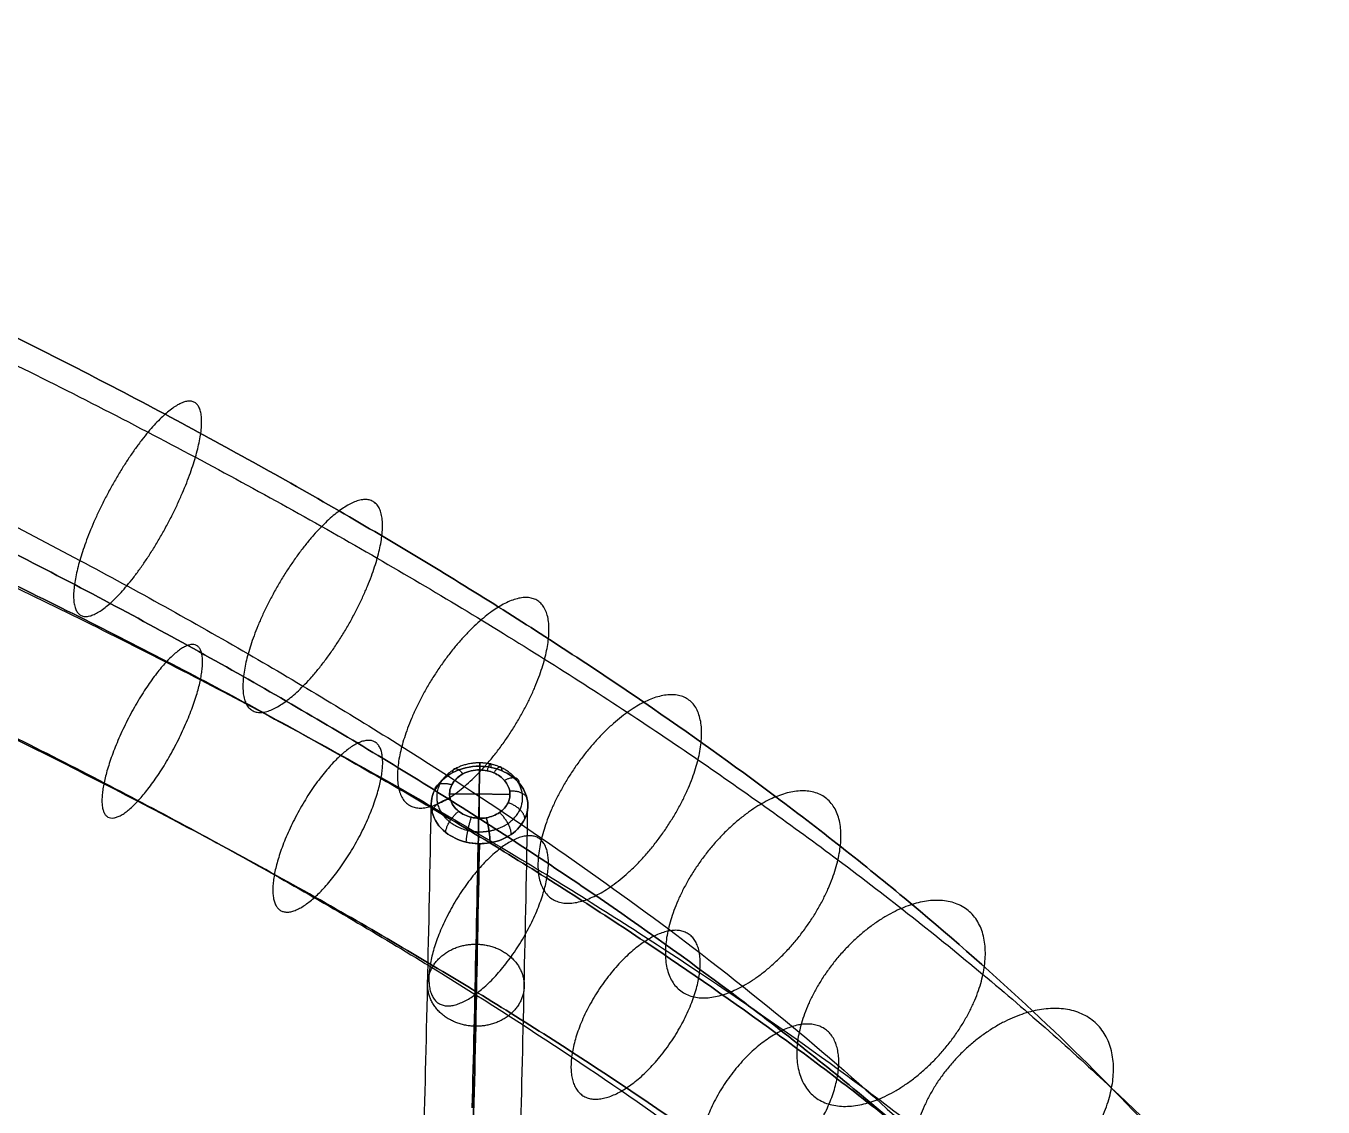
# Model space of a CAD drawing. Header units: millimetres. Extents: x -153 to 394, y -76 to 487.
# Drawn here: x 271.2 to 324.9, y 418.7 to 463.5 of the extents above; entities that cross this region are included whole.
import ezdxf

# ---------------------------------------------------------------- set-up
doc = ezdxf.new("R2010")
doc.units = ezdxf.units.MM
doc.layers.add('Livello 01', color=7, linetype='Continuous', true_color=0x000000)

msp = doc.modelspace()

# ---------------------------------------------------------------- linework, layer by layer
at = {"layer": 'Livello 01'}
for points, knots in [([(241.459, 463.529, 777.015), (244.793, 462.231, 776.693), (251.233, 459.63, 775.934), (260.465, 455.6, 774.39), (269.006, 451.567, 772.476), (276.882, 447.54, 770.195), (284.12, 443.526, 767.547), (290.747, 439.533, 764.536), (296.79, 435.57, 761.165), (302.548, 431.453, 757.252), (307.968, 427.17, 752.727), (312.991, 422.73, 747.514), (317.405, 418.336, 741.832), (319.957, 415.453, 737.754), (321.143, 414.025, 735.647)], [0, 0, 0, 0, 10.787388, 20.977006, 30.619858, 39.769758, 48.483281, 56.819516, 64.839567, 72.605784, 81.315907, 89.878097, 98.386125, 106.926362, 106.926362, 106.926362, 106.926362]), ([(321.143, 414.025, 735.647), (319.957, 415.453, 737.754), (317.405, 418.336, 741.832), (312.991, 422.73, 747.514), (307.968, 427.17, 752.727), (302.548, 431.453, 757.252), (296.79, 435.57, 761.165), (290.747, 439.533, 764.536), (284.12, 443.526, 767.547), (276.882, 447.54, 770.195), (269.006, 451.567, 772.476), (260.465, 455.6, 774.39), (251.233, 459.63, 775.934), (244.793, 462.231, 776.693), (241.459, 463.529, 777.015)], [-106.926362, -106.926362, -106.926362, -106.926362, -98.386125, -89.878097, -81.315907, -72.605784, -64.839567, -56.819516, -48.483281, -39.769758, -30.619858, -20.977006, -10.787388, 0, 0, 0, 0]), ([(241.633, 462.248, 783.967), (245.041, 460.922, 783.638), (251.633, 458.259, 782.861), (261.125, 454.116, 781.275), (269.949, 449.95, 779.298), (278.129, 445.768, 776.929), (285.688, 441.576, 774.165), (292.649, 437.383, 771.003), (299.03, 433.198, 767.445), (305.137, 428.833, 763.295), (310.904, 424.276, 758.48), (316.258, 419.543, 752.925), (320.958, 414.864, 746.874), (323.669, 411.801, 742.541), (324.926, 410.288, 740.308)], [0, 0, 0, 0, 10.787388, 20.977006, 30.619858, 39.769758, 48.483281, 56.819516, 64.839567, 72.605784, 81.315907, 89.878097, 98.386125, 106.926362, 106.926362, 106.926362, 106.926362]), ([(238.832, 457.061, 775.89), (242.099, 455.789, 775.574), (248.401, 453.244, 774.831), (257.408, 449.312, 773.325), (265.716, 445.389, 771.462), (273.353, 441.483, 769.249), (280.351, 437.602, 766.689), (286.741, 433.752, 763.786), (292.555, 429.939, 760.542), (298.085, 425.986, 756.784), (303.284, 421.876, 752.443), (308.108, 417.613, 747.438), (312.355, 413.385, 741.971), (314.821, 410.6, 738.032), (315.969, 409.218, 735.992)], [0, 0, 0, 0, 10.787388, 20.977006, 30.619858, 39.769758, 48.483281, 56.819516, 64.839567, 72.605784, 81.315907, 89.878097, 98.386125, 106.926362, 106.926362, 106.926362, 106.926362]), ([(319.751, 405.481, 740.654), (318.533, 406.949, 742.819), (315.909, 409.913, 747.012), (311.374, 414.427, 752.849), (306.22, 418.982, 758.196), (300.673, 423.366, 762.828), (294.795, 427.567, 766.822), (288.642, 431.603, 770.253), (281.92, 435.653, 773.307), (274.6, 439.711, 775.984), (266.659, 443.772, 778.284), (258.069, 447.828, 780.209), (248.801, 451.873, 781.759), (242.347, 454.48, 782.519), (239.007, 455.781, 782.842)], [-106.926362, -106.926362, -106.926362, -106.926362, -98.386125, -89.878097, -81.315907, -72.605784, -64.839567, -56.819516, -48.483281, -39.769758, -30.619858, -20.977006, -10.787388, 0, 0, 0, 0]), ([(239.007, 455.781, 782.842), (242.347, 454.48, 782.519), (248.801, 451.873, 781.759), (258.069, 447.828, 780.209), (266.659, 443.772, 778.284), (274.6, 439.711, 775.984), (281.92, 435.653, 773.307), (288.642, 431.603, 770.253), (294.795, 427.567, 766.822), (300.673, 423.366, 762.828), (306.22, 418.982, 758.196), (311.374, 414.427, 752.849), (315.909, 409.913, 747.012), (318.533, 406.949, 742.819), (319.751, 405.481, 740.654)], [0, 0, 0, 0, 10.787388, 20.977006, 30.619858, 39.769758, 48.483281, 56.819516, 64.839567, 72.605784, 81.315907, 89.878097, 98.386125, 106.926362, 106.926362, 106.926362, 106.926362]), ([(321.161, 404.688, 742.72), (319.975, 406.08, 744.821), (317.42, 408.889, 748.886), (313.007, 413.168, 754.545), (307.987, 417.489, 759.734), (302.574, 421.655, 764.237), (296.825, 425.658, 768.131), (290.792, 429.513, 771.485), (284.176, 433.397, 774.481), (276.949, 437.302, 777.116), (269.083, 441.221, 779.389), (260.552, 445.147, 781.295), (251.325, 449.072, 782.834), (244.888, 451.606, 783.591), (241.553, 452.871, 783.913)], [-106.538359, -106.538359, -106.538359, -106.538359, -98.045377, -89.584483, -81.068498, -72.402808, -64.673093, -56.687188, -48.382214, -39.696631, -30.571014, -20.948544, -10.77524, 0, 0, 0, 0]), ([(241.553, 452.871, 783.913), (244.888, 451.606, 783.591), (251.325, 449.072, 782.834), (260.552, 445.147, 781.295), (269.083, 441.221, 779.389), (276.949, 437.302, 777.116), (284.176, 433.397, 774.481), (290.792, 429.513, 771.485), (296.825, 425.658, 768.131), (302.574, 421.655, 764.237), (307.987, 417.489, 759.734), (313.007, 413.168, 754.545), (317.42, 408.889, 748.886), (319.975, 406.08, 744.821), (321.161, 404.688, 742.72)], [0, 0, 0, 0, 10.77524, 20.948544, 30.571014, 39.696631, 48.382214, 56.687188, 64.673093, 72.402808, 81.068498, 89.584483, 98.045377, 106.538359, 106.538359, 106.538359, 106.538359]), ([(241.974, 452.546, 789.545), (245.373, 451.256, 789.216), (251.949, 448.668, 788.444), (261.41, 444.643, 786.866), (270.196, 440.601, 784.903), (278.335, 436.545, 782.552), (285.849, 432.485, 779.811), (292.762, 428.426, 776.679), (299.095, 424.379, 773.157), (305.151, 420.161, 769.053), (310.868, 415.758, 764.293), (316.176, 411.187, 758.801), (320.837, 406.666, 752.817), (323.527, 403.705, 748.531), (324.774, 402.242, 746.321)], [0, 0, 0, 0, 10.77524, 20.948544, 30.571014, 39.696631, 48.382214, 56.687188, 64.673093, 72.402808, 81.068498, 89.584483, 98.045377, 106.538359, 106.538359, 106.538359, 106.538359]), ([(239.535, 447.589, 783.758), (242.824, 446.341, 783.441), (249.171, 443.842, 782.695), (258.254, 439.978, 781.179), (266.639, 436.12, 779.304), (274.357, 432.274, 777.074), (281.435, 428.448, 774.49), (287.905, 424.648, 771.557), (293.798, 420.881, 768.277), (299.406, 416.973, 764.474), (304.682, 412.909, 760.077), (309.578, 408.691, 755.008), (313.887, 404.509, 749.473), (316.386, 401.758, 745.488), (317.549, 400.393, 743.426)], [0, 0, 0, 0, 10.77524, 20.948544, 30.571014, 39.696631, 48.382214, 56.687188, 64.673093, 72.402808, 81.068498, 89.584483, 98.045377, 106.538359, 106.538359, 106.538359, 106.538359]), ([(239.955, 447.264, 789.39), (243.309, 445.991, 789.066), (249.794, 443.438, 788.305), (259.112, 439.475, 786.75), (267.752, 435.499, 784.819), (275.743, 431.517, 782.509), (283.108, 427.535, 779.82), (289.875, 423.561, 776.752), (296.067, 419.602, 773.303), (301.983, 415.479, 769.29), (307.564, 411.178, 764.636), (312.747, 406.711, 759.264), (317.304, 402.286, 753.404), (319.938, 399.383, 749.197), (321.161, 397.946, 747.026)], [0, 0, 0, 0, 10.77524, 20.948544, 30.571014, 39.696631, 48.382214, 56.687188, 64.673093, 72.402808, 81.068498, 89.584483, 98.045377, 106.538359, 106.538359, 106.538359, 106.538359]), ([(321.161, 397.946, 747.026), (319.938, 399.383, 749.197), (317.304, 402.286, 753.404), (312.747, 406.711, 759.264), (307.564, 411.178, 764.636), (301.983, 415.479, 769.29), (296.067, 419.602, 773.303), (289.875, 423.561, 776.752), (283.108, 427.535, 779.82), (275.743, 431.517, 782.509), (267.752, 435.499, 784.819), (259.112, 439.475, 786.75), (249.794, 443.438, 788.305), (243.309, 445.991, 789.066), (239.955, 447.264, 789.39)], [-106.538359, -106.538359, -106.538359, -106.538359, -98.045377, -89.584483, -81.068498, -72.402808, -64.673093, -56.687188, -48.382214, -39.696631, -30.571014, -20.948544, -10.77524, 0, 0, 0, 0]), ([(289.977, 429.658, 774.772), (289.794, 429.66, 774.773), (289.611, 429.681, 774.759), (289.435, 429.723, 774.731), (289.117, 429.798, 774.679), (288.821, 429.938, 774.579), (288.584, 430.125, 774.442), (288.302, 430.349, 774.28), (288.105, 430.641, 774.065), (288.025, 430.951, 773.835), (287.946, 431.262, 773.605), (287.984, 431.591, 773.359), (288.134, 431.883, 773.139), (288.284, 432.175, 772.92), (288.546, 432.43, 772.727), (288.874, 432.603, 772.593), (289.202, 432.777, 772.459), (289.598, 432.87, 772.384), (289.992, 432.866, 772.382)], [-3.926908, -3.926908, -3.926908, -3.926908, -3.587415, -3.587415, -3.587415, -2.967452, -2.967452, -2.967452, -2.22568, -2.22568, -2.22568, -1.48379, -1.48379, -1.48379, -0.741955, -0.741955, -0.741955, -0.000019, -0.000019, -0.000019, -0.000019]), ([(289.992, 432.866, 772.382), (289.598, 432.87, 772.384), (288.807, 432.684, 772.534), (288.023, 431.921, 773.113), (287.907, 430.932, 773.851), (288.468, 430.104, 774.46), (289.412, 429.658, 774.779), (290.095, 429.637, 774.785), (290.419, 429.693, 774.739)], [0.000019, 0.000019, 0.000019, 0.000019, 0.740652, 1.481284, 2.221917, 2.962549, 3.584063, 4.205576, 4.205576, 4.205576, 4.205576]), ([(289.998, 432.712, 773.429), (289.751, 432.715, 773.43), (289.504, 432.657, 773.477), (289.299, 432.548, 773.561), (289.093, 432.44, 773.645), (288.93, 432.281, 773.766), (288.836, 432.099, 773.903), (288.742, 431.917, 774.041), (288.718, 431.711, 774.195), (288.768, 431.517, 774.339), (288.818, 431.323, 774.483), (288.941, 431.141, 774.618), (289.118, 431.001, 774.72), (289.265, 430.884, 774.805), (289.45, 430.797, 774.868), (289.649, 430.75, 774.9), (289.849, 430.703, 774.933), (290.062, 430.697, 774.935), (290.264, 430.732, 774.906)], [0.000019, 0.000019, 0.000019, 0.000019, 0.741666, 0.741666, 0.741666, 1.483214, 1.483214, 1.483214, 2.224818, 2.224818, 2.224818, 2.966305, 2.966305, 2.966305, 3.586026, 3.586026, 3.586026, 4.205576, 4.205576, 4.205576, 4.205576]), ([(290.264, 430.732, 774.906), (290.062, 430.697, 774.935), (289.635, 430.71, 774.931), (289.045, 430.988, 774.731), (288.694, 431.505, 774.349), (288.767, 432.122, 773.887), (289.257, 432.598, 773.524), (289.751, 432.715, 773.43), (289.998, 432.712, 773.429)], [-4.205576, -4.205576, -4.205576, -4.205576, -3.584063, -2.962549, -2.221917, -1.481284, -0.740652, -0.000019, -0.000019, -0.000019, -0.000019]), ([(289.679, 418.722, 749.388), (289.735, 420.8, 753.524), (289.842, 425.202, 761.396), (289.944, 430.26, 768.861), (289.992, 432.866, 772.382)], [-27.047799, -27.047799, -27.047799, -27.047799, -13.150442, 0, 0, 0, 0]), ([(289.992, 432.866, 772.382), (289.944, 430.26, 768.861), (289.842, 425.202, 761.396), (289.735, 420.8, 753.524), (289.679, 418.722, 749.388)], [0, 0, 0, 0, 13.150442, 27.047799, 27.047799, 27.047799, 27.047799]), ([(290.419, 429.693, 774.739), (290.742, 429.749, 774.694), (291.353, 429.992, 774.504), (291.931, 430.657, 774.001), (292.047, 431.454, 773.406), (291.694, 432.198, 772.856), (291.077, 432.642, 772.534), (290.473, 432.83, 772.403), (290.153, 432.864, 772.381), (289.992, 432.866, 772.382)], [4.205576, 4.205576, 4.205576, 4.205576, 4.827089, 5.448602, 6.049913, 6.651224, 7.252535, 7.553191, 7.853846, 7.853846, 7.853846, 7.853846]), ([(289.992, 432.866, 772.382), (290.153, 432.864, 772.381), (290.473, 432.83, 772.403), (291.077, 432.642, 772.534), (291.694, 432.198, 772.856), (292.047, 431.454, 773.406), (291.931, 430.657, 774.001), (291.353, 429.992, 774.504), (290.742, 429.749, 774.694), (290.419, 429.693, 774.739)], [-7.853846, -7.853846, -7.853846, -7.853846, -7.553191, -7.252535, -6.651224, -6.049913, -5.448602, -4.827089, -4.205576, -4.205576, -4.205576, -4.205576]), ([(289.998, 432.712, 773.429), (290.098, 432.711, 773.428), (290.298, 432.689, 773.442), (290.675, 432.572, 773.524), (291.061, 432.295, 773.726), (291.282, 431.831, 774.07), (291.209, 431.333, 774.443), (290.848, 430.918, 774.758), (290.466, 430.766, 774.877), (290.264, 430.732, 774.906)], [-7.853846, -7.853846, -7.853846, -7.853846, -7.553191, -7.252535, -6.651224, -6.049913, -5.448602, -4.827089, -4.205576, -4.205576, -4.205576, -4.205576]), ([(290.264, 430.732, 774.906), (290.466, 430.766, 774.877), (290.657, 430.842, 774.818), (290.813, 430.95, 774.735), (290.97, 431.058, 774.652), (291.091, 431.198, 774.546), (291.164, 431.353, 774.429), (291.234, 431.503, 774.316), (291.258, 431.667, 774.193), (291.208, 431.986, 773.956), (291.135, 432.141, 773.841), (290.907, 432.406, 773.645), (290.753, 432.517, 773.565), (290.575, 432.593, 773.51), (290.487, 432.631, 773.483), (290.392, 432.66, 773.463), (290.295, 432.68, 773.449), (290.198, 432.7, 773.435), (290.098, 432.711, 773.428), (289.998, 432.712, 773.429)], [4.205576, 4.205576, 4.205576, 4.205576, 4.828144, 4.828144, 4.828144, 5.450618, 5.450618, 5.450618, 6.05252, 6.05252, 6.654397, 6.654397, 7.256274, 7.256274, 7.256274, 7.555069, 7.555069, 7.555069, 7.853846, 7.853846, 7.853846, 7.853846]), ([(287.667, 416.956, 750.302), (287.724, 419.061, 754.49), (287.833, 423.518, 762.463), (287.936, 428.641, 770.023), (287.985, 431.281, 773.59)], [0, 0, 0, 0, 14.064964, 27.379825, 27.379825, 27.379825, 27.379825]), ([(291.667, 416.913, 750.27), (291.724, 419.019, 754.459), (291.832, 423.477, 762.434), (291.936, 428.602, 769.996), (291.984, 431.242, 773.564)], [0, 0, 0, 0, 14.064964, 27.380084, 27.380084, 27.380084, 27.380084]), ([(289.977, 429.658, 774.772), (289.927, 426.983, 771.158), (289.823, 421.794, 763.5), (289.713, 417.279, 755.425), (289.655, 415.148, 751.184)], [0, 0, 0, 0, 13.495842, 27.745655, 27.745655, 27.745655, 27.745655]), ([(289.655, 415.148, 751.184), (289.713, 417.279, 755.425), (289.823, 421.794, 763.5), (289.927, 426.983, 771.158), (289.977, 429.658, 774.772)], [-27.745655, -27.745655, -27.745655, -27.745655, -13.495842, 0, 0, 0, 0])]:
    msp.add_open_spline(points, degree=3, knots=knots, dxfattribs=at)
for points, weights, degree, knots in [([(274.683, 439.613, 775.86), (277.079, 441.749, 779.694), (278.217, 445.665, 776.8), (279.355, 449.58, 773.907), (276.959, 447.444, 770.074)], [1, 0.707106781187, 1, 0.707106781187, 1], 2, [15.707963, 15.707963, 15.707963, 23.561945, 23.561945, 31.415927, 31.415927, 31.415927]), ([(276.959, 447.444, 770.074), (274.563, 445.308, 766.24), (273.425, 441.392, 769.133), (272.287, 437.477, 772.027), (274.683, 439.613, 775.86)], [1, 0.707106781187, 1, 0.707106781187, 1], 2, [0, 0, 0, 7.853982, 7.853982, 15.707963, 15.707963, 15.707963]), ([(281.975, 435.565, 773.181), (284.651, 437.545, 776.912), (285.749, 441.484, 774.033), (286.847, 445.422, 771.155), (284.171, 443.441, 767.424)], [1, 0.707106781187, 1, 0.707106781187, 1], 2, [15.707963, 15.707963, 15.707963, 23.561945, 23.561945, 31.415927, 31.415927, 31.415927]), ([(284.171, 443.441, 767.424), (281.495, 441.46, 763.693), (280.398, 437.522, 766.572), (279.3, 433.584, 769.45), (281.975, 435.565, 773.181)], [1, 0.707106781187, 1, 0.707106781187, 1], 2, [0, 0, 0, 7.853982, 7.853982, 15.707963, 15.707963, 15.707963]), ([(288.671, 431.527, 770.128), (291.631, 433.337, 773.729), (292.681, 437.304, 770.872), (293.731, 441.271, 768.016), (290.772, 439.461, 764.415)], [1, 0.707106781187, 1, 0.707106781187, 1], 2, [15.707963, 15.707963, 15.707963, 23.561945, 23.561945, 31.415927, 31.415927, 31.415927]), ([(290.772, 439.461, 764.415), (287.813, 437.652, 760.814), (286.763, 433.685, 763.67), (285.712, 429.718, 766.527), (288.671, 431.527, 770.128)], [1, 0.707106781187, 1, 0.707106781187, 1], 2, [0, 0, 0, 7.853982, 7.853982, 15.707963, 15.707963, 15.707963]), ([(275.828, 431.419, 782.384), (277.823, 433.55, 785.118), (278.424, 436.444, 782.424), (279.024, 439.339, 779.73), (277.028, 437.208, 776.995)], [1, 0.707106781187, 1, 0.707106781187, 1], 2, [0, 0, 0, 6.283185, 6.283185, 12.566371, 12.566371, 12.566371]), ([(277.028, 437.208, 776.995), (275.033, 435.077, 774.261), (274.432, 432.182, 776.955), (273.832, 429.288, 779.65), (275.828, 431.419, 782.384)], [1, 0.707106781187, 1, 0.707106781187, 1], 2, [12.566371, 12.566371, 12.566371, 18.849556, 18.849556, 25.132741, 25.132741, 25.132741]), ([(294.798, 427.508, 766.701), (298.039, 429.133, 770.144), (299.035, 433.135, 767.318), (300.031, 437.138, 764.492), (296.791, 435.513, 761.048)], [1, 0.707106781187, 1, 0.707106781187, 1], 2, [15.707963, 15.707963, 15.707963, 23.561945, 23.561945, 31.415927, 31.415927, 31.415927]), ([(296.791, 435.513, 761.048), (293.55, 433.888, 757.605), (292.554, 429.885, 760.431), (291.558, 425.883, 763.257), (294.798, 427.508, 766.701)], [1, 0.707106781187, 1, 0.707106781187, 1], 2, [0, 0, 0, 7.853982, 7.853982, 15.707963, 15.707963, 15.707963]), ([(283.166, 427.448, 779.693), (285.379, 429.461, 782.348), (285.91, 432.394, 779.68), (286.441, 435.327, 777.013), (284.229, 433.314, 774.358)], [1, 0.707106781187, 1, 0.707106781187, 1], 2, [0, 0, 0, 6.283185, 6.283185, 12.566371, 12.566371, 12.566371]), ([(284.229, 433.314, 774.358), (282.016, 431.3, 771.703), (281.485, 428.367, 774.37), (280.954, 425.434, 777.038), (283.166, 427.448, 779.693)], [1, 0.707106781187, 1, 0.707106781187, 1], 2, [12.566371, 12.566371, 12.566371, 18.849556, 18.849556, 25.132741, 25.132741, 25.132741]), ([(289.997, 433.005, 772.937), (289.646, 433.009, 772.939), (288.943, 432.843, 773.072), (288.244, 432.165, 773.588), (288.141, 431.286, 774.246), (288.64, 430.549, 774.789), (289.481, 430.152, 775.074), (290.089, 430.133, 775.079), (290.377, 430.183, 775.039)], [0.854388162469, 0.854390479687, 0.854292575248, 0.853894080959, 0.853382323332, 0.852957190673, 0.852729823848, 0.852719312858, 0.85274775155], 3, [0.000019, 0.000019, 0.000019, 0.000019, 0.740652, 1.481284, 2.221917, 2.962549, 3.584063, 4.205576, 4.205576, 4.205576, 4.205576]), ([(290.377, 430.183, 775.039), (290.665, 430.232, 774.998), (291.209, 430.449, 774.829), (291.723, 431.041, 774.38), (291.826, 431.75, 773.849), (291.512, 432.412, 773.359), (290.962, 432.806, 773.073), (290.425, 432.973, 772.955), (290.14, 433.004, 772.936), (289.997, 433.005, 772.937)], [0.85274775155, 0.852776190241, 0.852900455999, 0.853241461573, 0.853652793469, 0.854039575962, 0.854271059615, 0.854369396018, 0.854387459378, 0.854388162471], 3, [4.205576, 4.205576, 4.205576, 4.205576, 4.827089, 5.448602, 6.049913, 6.651224, 7.252535, 7.553191, 7.853846, 7.853846, 7.853846, 7.853846]), ([(302.258, 431.601, 757.326), (298.745, 430.171, 754.068), (297.806, 426.128, 756.856), (296.866, 422.085, 759.643), (300.379, 423.515, 762.901)], [1, 0.707106781187, 1, 0.707106781187, 1], 2, [0, 0, 0, 7.853982, 7.853982, 15.707963, 15.707963, 15.707963]), ([(300.379, 423.515, 762.901), (303.893, 424.944, 766.159), (304.832, 428.987, 763.371), (305.771, 433.031, 760.584), (302.258, 431.601, 757.326)], [1, 0.707106781187, 1, 0.707106781187, 1], 2, [15.707963, 15.707963, 15.707963, 23.561945, 23.561945, 31.415927, 31.415927, 31.415927]), ([(289.906, 423.486, 776.625), (292.339, 425.371, 779.18), (292.795, 428.349, 776.549), (293.251, 431.327, 773.918), (290.819, 429.443, 771.363)], [1, 0.707106781187, 1, 0.707106781187, 1], 2, [0, 0, 0, 6.283185, 6.283185, 12.566371, 12.566371, 12.566371]), ([(290.819, 429.443, 771.363), (288.386, 427.558, 768.808), (287.929, 424.58, 771.439), (287.473, 421.602, 774.07), (289.906, 423.486, 776.625)], [1, 0.707106781187, 1, 0.707106781187, 1], 2, [12.566371, 12.566371, 12.566371, 18.849556, 18.849556, 25.132741, 25.132741, 25.132741]), ([(306.158, 418.949, 758.07), (309.965, 420.147, 761.082), (310.838, 424.242, 758.35), (311.712, 428.337, 755.618), (307.905, 427.14, 752.606)], [1, 0.707106781187, 1, 0.707106781187, 1], 2, [15.707963, 15.707963, 15.707963, 23.561945, 23.561945, 31.415927, 31.415927, 31.415927]), ([(307.905, 427.14, 752.606), (304.098, 425.942, 749.594), (303.225, 421.847, 752.326), (302.351, 417.751, 755.058), (306.158, 418.949, 758.07)], [1, 0.707106781187, 1, 0.707106781187, 1], 2, [0, 0, 0, 7.853982, 7.853982, 15.707963, 15.707963, 15.707963]), ([(296.827, 425.602, 768.013), (294.176, 423.857, 765.579), (293.799, 420.827, 768.163), (293.421, 417.797, 770.747), (296.072, 419.542, 773.181)], [1, 0.707106781187, 1, 0.707106781187, 1], 2, [12.566371, 12.566371, 12.566371, 18.849556, 18.849556, 25.132741, 25.132741, 25.132741]), ([(296.072, 419.542, 773.181), (298.723, 421.288, 775.615), (299.1, 424.318, 773.032), (299.478, 427.348, 770.448), (296.827, 425.602, 768.013)], [1, 0.707106781187, 1, 0.707106781187, 1], 2, [0, 0, 0, 6.283185, 6.283185, 12.566371, 12.566371, 12.566371]), ([(289.824, 422.095, 763.61), (287.825, 422.115, 763.624), (287.834, 423.816, 762.572), (287.844, 425.517, 761.52), (289.844, 425.497, 761.506)], [1.00000000863, 0.707106776874, 1, 0.707106781187, 1], 2, [6.283185, 6.283185, 6.283185, 9.424778, 9.424778, 12.566371, 12.566371, 12.566371]), ([(289.844, 425.497, 761.506), (291.844, 425.476, 761.491), (291.834, 423.775, 762.543), (291.824, 422.074, 763.595), (289.824, 422.095, 763.61)], [1, 0.707106781187, 1, 0.707106785499, 0.999999991374], 2, [0, 0, 0, 3.141593, 3.141593, 6.283185, 6.283185, 6.283185]), ([(312.905, 422.723, 747.419), (308.836, 421.757, 744.679), (308.027, 417.605, 747.344), (307.217, 413.453, 750.01), (311.287, 414.419, 752.75)], [1, 0.707106781187, 1, 0.707106781187, 1], 2, [0, 0, 0, 7.853982, 7.853982, 15.707963, 15.707963, 15.707963]), ([(311.287, 414.419, 752.75), (315.356, 415.385, 755.489), (316.166, 419.537, 752.824), (316.975, 423.689, 750.158), (312.905, 422.723, 747.419)], [1, 0.707106781187, 1, 0.707106781187, 1], 2, [15.707963, 15.707963, 15.707963, 23.561945, 23.561945, 31.415927, 31.415927, 31.415927]), ([(302.286, 421.798, 764.31), (299.423, 420.2, 762.019), (299.124, 417.113, 764.545), (298.825, 414.026, 767.071), (301.688, 415.624, 769.363)], [1, 0.707106781187, 1, 0.707106781187, 1], 2, [12.566371, 12.566371, 12.566371, 18.849556, 18.849556, 25.132741, 25.132741, 25.132741]), ([(301.688, 415.624, 769.363), (304.551, 417.223, 771.654), (304.85, 420.309, 769.128), (305.149, 423.396, 766.602), (302.286, 421.798, 764.31)], [1, 0.707106781187, 1, 0.707106781187, 1], 2, [0, 0, 0, 6.283185, 6.283185, 12.566371, 12.566371, 12.566371])]:
    msp.add_rational_spline(points, weights, degree=degree, knots=knots, dxfattribs=at)
for points, weights in [([(288.874, 432.603, 772.593), (288.884, 433.049, 773.193), (289.299, 432.548, 773.561)], [1, 0.708501271285, 1]), ([(289.992, 432.866, 772.382), (290, 433.31, 772.982), (289.998, 432.712, 773.429)], [1, 0.708776324941, 1]), ([(289.998, 432.712, 773.429), (290, 433.31, 772.982), (289.992, 432.866, 772.382)], [1, 0.708776324938, 1]), ([(290.468, 432.815, 772.414), (290.476, 433.259, 773.014), (290.295, 432.68, 773.449)], [1, 0.708723239615, 1]), ([(290.917, 432.675, 772.512), (290.924, 433.12, 773.112), (290.575, 432.593, 773.51)], [1, 0.708576812345, 1]), ([(288.134, 431.883, 773.139), (288.144, 432.331, 773.739), (288.836, 432.099, 773.903)], [1, 0.707750407472, 1]), ([(291.63, 432.163, 772.883), (291.636, 432.61, 773.483), (291.021, 432.273, 773.743)], [1, 0.708042817887, 1]), ([(288.025, 430.951, 773.835), (288.033, 431.401, 774.436), (288.768, 431.517, 774.339)], [1, 0.70678549394, 1]), ([(291.969, 431.447, 773.412), (291.977, 431.895, 774.012), (291.233, 431.826, 774.074)], [1, 0.707298922293, 1]), ([(288.584, 430.125, 774.442), (288.591, 430.574, 775.046), (289.118, 431.001, 774.72)], [1, 0.70593673331, 1]), ([(291.298, 430.043, 774.467), (291.308, 430.492, 775.071), (290.813, 430.95, 774.735)], [1, 0.705853692725, 1]), ([(291.858, 430.688, 773.978), (291.868, 431.138, 774.58), (291.164, 431.353, 774.429)], [1, 0.70651604453, 1]), ([(289.435, 429.723, 774.731), (289.443, 430.171, 775.336), (289.649, 430.75, 774.9)], [1, 0.705525629994, 1]), ([(290.264, 430.732, 774.906), (290.428, 430.141, 775.345), (290.419, 429.693, 774.739)], [1, 0.705495503099, 1]), ([(290.419, 429.693, 774.739), (290.428, 430.141, 775.345), (290.264, 430.732, 774.906)], [1, 0.705495503099, 1])]:
    msp.add_rational_spline(points, weights, degree=2, dxfattribs=at)
for points, degree in [([(289.988, 430.71, 774.926), (289.988, 431.711, 774.178), (289.988, 432.712, 773.429)], 2), ([(291.243, 431.697, 774.17), (289.993, 431.706, 774.181), (288.743, 431.714, 774.192)], 2), ([(290.419, 429.693, 774.739), (290.274, 429.668, 774.76), (290.125, 429.656, 774.771), (289.977, 429.658, 774.772)], 3)]:
    msp.add_open_spline(points, degree=degree, dxfattribs=at)

doc.saveas('drawing.dxf')
